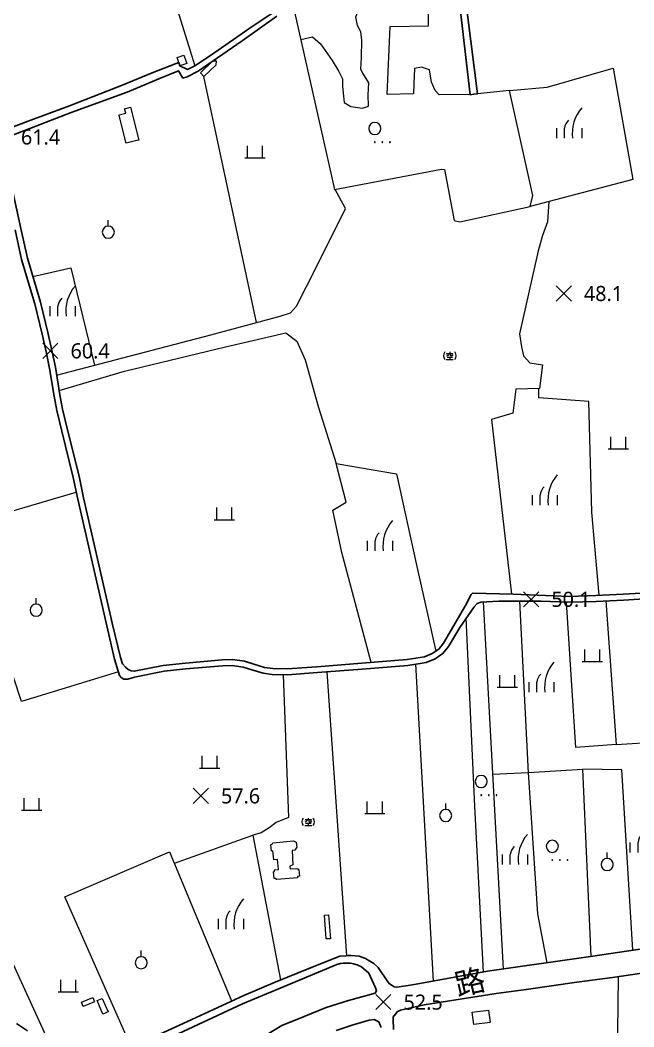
# Model space of a CAD drawing. Extents: x 219840 to 222438, y 2425093 to 2427865.
# Drawn here: x 221621.7 to 221925.8, y 2426125.6 to 2426624.9 of the extents above; entities that cross this region are included whole.
import ezdxf
from ezdxf.enums import TextEntityAlignment as Align

# ---------------------------------------------------------------- set-up
doc = ezdxf.new("R2010")
doc.units = 0
for name, color, linetype, lineweight in [('9310100', 7, 'Continuous', 20), ('9710500', 3, 'Continuous', 20), ('9720000', 3, 'Continuous', 20), ('9730200', 3, 'Continuous', 20), ('9730301', 3, 'Continuous', 20), ('9790103', 7, 'Continuous', 20)]:
    doc.layers.add(name, color=color, linetype=linetype, lineweight=lineweight)
for name, color, linetype in [('9420001', 1, 'Continuous'), ('9420801', 7, 'Continuous'), ('9810200', 7, 'Continuous')]:
    doc.layers.add(name, color=color, linetype=linetype)
doc.layers.add('9790201', color=34, linetype='145', lineweight=20, true_color=0xa55200)
doc.styles.add('LMP', font='Microsoft JhengHei.ttf')
doc.linetypes.add('145', pattern='A,0,-7.5,[10,base.shx,S=1,R=0,X=0,Y=0]', length=7.5)

# ---------------------------------------------------------------- blocks, each defined once
blk = doc.blocks.new('97200')
at = {"linetype": 'Continuous'}
for points in [[(6.25, 15, 0.214635), (1.75, 0)], [(-0.25, 9, 0.201941), (-2.25, 5)]]:
    blk.add_lwpolyline(points, format="xyb", dxfattribs=at)
for points in [[(-6.25, 5), (-6.25, 0)], [(-2.25, 0), (-2.25, 5)], [(6.25, 5), (6.25, 0)]]:
    blk.add_lwpolyline(points, dxfattribs=at)
blk = doc.blocks.new('97132')
at = {"linetype": 'Continuous'}
for points in [[(-3.2, 6.8, 1), (2.8, 6.8, 1)], [(-0.4, 0, 1), (0, 0, 1)], [(3.35, 0, 1), (3.75, 0, 1)], [(7.1, 0, 1), (7.5, 0, 1)]]:
    blk.add_lwpolyline(points, format="xyb", close=True, dxfattribs=at)
blk = doc.blocks.new('97331')
at = {"linetype": 'Continuous'}
blk.add_lwpolyline([(0, 3), (0, 6)], dxfattribs=at)
blk.add_lwpolyline([(-3, 0, 1), (3, 0, 1)], format="xyb", close=True, dxfattribs=at)
blk = doc.blocks.new('97320')
at = {"linetype": 'Continuous'}
for points in [[(-3.75, 0), (-3.75, 6)], [(3.75, 0), (3.75, 6)], [(-5, 0), (5, 0)]]:
    blk.add_lwpolyline(points, dxfattribs=at)
blk = doc.blocks.new('97913')
at = {"linetype": 'Continuous'}
for points in [[(-10, 8.7, 0.333333), (-10, -6.3)], [(10, -6.3, 0.333333), (10, 8.7)]]:
    blk.add_lwpolyline(points, format="xyb", dxfattribs=at)
for points in [[(-5.3, 6.5), (-5.5, 5.4), (-6.1, 3.7)], [(-1.7, 5.9), (-2.2, 3.7), (-3.9, 1.8), (-6.1, 0.7)], [(-5.4, 5.9), (6.4, 5.9), (4.4, 4)], [(0, 8.7), (0, 6.2)], [(1.1, 5.9), (1.1, 2.6), (1.6, 1.5), (5.8, 1.5), (6.3, 2.1), (6, 3.3)], [(-6.9, -6.3), (6.9, -6.3)], [(-5.3, -1.5), (5.5, -1.5)], [(0, -1.5), (0, -6.3)]]:
    blk.add_lwpolyline(points, dxfattribs=at)
blk = doc.blocks.new('98120')
at = {"linetype": 'Continuous'}
for points in [[(-3.75, -3.75), (3.75, 3.75)], [(-3.75, 3.75), (3.75, -3.75)]]:
    blk.add_lwpolyline(points, dxfattribs=at)

msp = doc.modelspace()

# ---------------------------------------------------------------- linework, layer by layer
at = {"layer": '9310100', "flags": 128}
for points in [[(221701.38, 2426602.34), (221700.9, 2426602.17), (221699.46, 2426606.39), (221702.86, 2426607.55), (221703.06, 2426606.98), (221704.31, 2426603.34), (221701.38, 2426602.34)], [(221718.72, 2426602.58), (221712.73, 2426596.88), (221711.06, 2426598.8), (221717.23, 2426604.64), (221718.83, 2426604.73), (221718.72, 2426602.58)], [(221679.46, 2426565.17), (221674.25, 2426563.86), (221670.8, 2426577.6), (221670.72, 2426577.92), (221674.01, 2426578.74), (221673.47, 2426580.91), (221676.38, 2426581.64), (221680.45, 2426565.42), (221679.46, 2426565.17)], [(221756.46, 2426212.99), (221756.92, 2426205.98), (221755.35, 2426205.3), (221755.44, 2426203.97), (221759.32, 2426204.16), (221759.37, 2426203.64), (221759.81, 2426203.65), (221760.13, 2426200.26), (221759.13, 2426200.09), (221759.23, 2426199.45), (221748.87, 2426198.69), (221748.08, 2426199.17), (221747.64, 2426199.12), (221747.28, 2426202.52), (221747.82, 2426202.63), (221747.83, 2426203.49), (221749.74, 2426203.6), (221749.3, 2426208.52), (221747.49, 2426208.36), (221747, 2426212.82), (221746.34, 2426212.78), (221745.92, 2426216.08), (221746.56, 2426216.18), (221746.96, 2426216.94), (221757.18, 2426217.9), (221758.51, 2426217.27), (221758.88, 2426214.68), (221757.87, 2426213.17), (221756.46, 2426212.99)], [(221775.53, 2426169.3), (221773.29, 2426169.26), (221772.48, 2426180.93), (221774.56, 2426181.12), (221775.53, 2426169.3)], [(221658.52, 2426138.04), (221652.98, 2426135.76), (221652.15, 2426137.89), (221657.76, 2426140.16), (221658.52, 2426138.04)], [(221665.37, 2426133.11), (221662.63, 2426131.89), (221659.88, 2426138.61), (221662.4, 2426139.58), (221665.37, 2426133.11)], [(221854.6, 2426127.7), (221846.56, 2426126.69), (221845.77, 2426132.92), (221853.82, 2426133.93), (221854.6, 2426127.7)]]:
    msp.add_lwpolyline(points, close=True, dxfattribs=at)
at = {"layer": '9420001', "flags": 128}
for points in [[(221840.24, 2426652.48), (221848.3, 2426588.27), (221846.54, 2426588.09), (221844.65, 2426587.89), (221836.72, 2426656.38)], [(221618.27, 2426571.87), (221628.28, 2426575.76), (221646.19, 2426582.33), (221672.83, 2426592.81), (221687.19, 2426598.69), (221698.95, 2426603.3), (221700.31, 2426603.9), (221700.9, 2426602.17), (221704.71, 2426600.43), (221708.21, 2426602.15), (221716.11, 2426607.36), (221736.62, 2426621.66), (221749.4, 2426630.16)], [(221748.86, 2426626.87), (221731.75, 2426614.68), (221709.94, 2426599.6), (221704.49, 2426596.67), (221702.39, 2426596.12), (221700.23, 2426599.65), (221690.37, 2426595.75), (221674.8, 2426589.17), (221646.99, 2426579.01), (221616.27, 2426567.17)], [(221614.99, 2426554.07), (221622.05, 2426521.48), (221625.33, 2426506.84), (221631.78, 2426484.94), (221635.45, 2426469.89), (221637.65, 2426460.29), (221639.15, 2426452.7), (221641.44, 2426438.97), (221642.78, 2426431.87), (221645.22, 2426421.7), (221650.94, 2426398.78), (221653.12, 2426387.93), (221660.38, 2426356.21), (221667.54, 2426325.12), (221671.37, 2426308.75), (221672.4, 2426305.69), (221673.91, 2426303.92), (221675.21, 2426302.78), (221676.71, 2426302.1), (221678.22, 2426301.94), (221692.6, 2426304.89), (221703.61, 2426306.04), (221721.76, 2426307.65), (221726.95, 2426307.73), (221732.91, 2426306.93), (221737.44, 2426305.51), (221742.85, 2426303.87), (221746.91, 2426303.27), (221754.07, 2426303.16), (221768.81, 2426304.22), (221790.96, 2426305.91), (221813.54, 2426307.77), (221822.08, 2426309.1), (221825.95, 2426310.73), (221829.17, 2426312.94), (221831.51, 2426315.84), (221842.49, 2426334.54), (221845.15, 2426340.09), (221845.83, 2426340.69), (221865.99, 2426340.24), (221893.89, 2426339.1), (221906.99, 2426339.59), (221920.6, 2426340.23), (221941.32, 2426341.42)], [(221941.47, 2426338.46), (221920.76, 2426337.27), (221907.12, 2426336.62), (221893.88, 2426336.14), (221879.89, 2426336.7), (221858.98, 2426336.72), (221850.04, 2426336.27), (221848.25, 2426335.62), (221846.67, 2426333.94), (221839.53, 2426323.65), (221833.95, 2426314.15), (221831.21, 2426310.75), (221827.38, 2426308.11), (221822.89, 2426306.22), (221813.89, 2426304.82), (221791.19, 2426302.96), (221769.03, 2426301.26), (221754.15, 2426300.2), (221746.67, 2426300.3), (221742.2, 2426300.97), (221736.57, 2426302.68), (221732.26, 2426304.02), (221726.77, 2426304.76), (221721.92, 2426304.69), (221703.89, 2426303.09), (221693.06, 2426301.95), (221678.37, 2426298.95), (221675.01, 2426297.95), (221673.04, 2426298.04), (221671.83, 2426298.83), (221670.96, 2426299.88), (221668.51, 2426307.94), (221664.65, 2426324.45), (221657.49, 2426355.55), (221650.22, 2426387.31), (221648.05, 2426398.12), (221642.34, 2426421), (221639.88, 2426431.24), (221638.52, 2426438.45), (221636.24, 2426452.17), (221634.75, 2426459.67), (221632.56, 2426469.21), (221628.91, 2426484.17), (221622.46, 2426506.1), (221619.16, 2426520.84)], [(221685.21, 2426119.28), (221704.68, 2426128.2), (221732.49, 2426141.23), (221748.12, 2426147.81), (221765.62, 2426154.88), (221780.16, 2426160.66), (221783.23, 2426160.89), (221784.3, 2426160.91), (221785.76, 2426160.91), (221787.71, 2426160.86), (221789.68, 2426160.64), (221792.9, 2426159.49), (221795.03, 2426158.25), (221796.93, 2426157.03), (221799.15, 2426155.09), (221803.84, 2426148), (221804.7, 2426146.94), (221806.01, 2426146.07), (221807.05, 2426145.43), (221808.37, 2426145.36), (221816.12, 2426146.47), (221853.36, 2426153.16), (221905.56, 2426160.65), (221948.92, 2426167.1)], [(221743.72, 2426121.71), (221751.44, 2426126.24), (221762.52, 2426130.77), (221773.43, 2426135.14), (221784.47, 2426138.64), (221797.57, 2426142.29), (221798.32, 2426143.43), (221797.89, 2426144.87), (221796.97, 2426146.76), (221794.5, 2426152.2), (221790.84, 2426155.38), (221788.66, 2426156.4), (221786.92, 2426156.92), (221785.41, 2426157.19), (221784.16, 2426157.26), (221781.87, 2426157.16), (221780.4, 2426156.95), (221778.73, 2426156.5), (221758.5, 2426148.04), (221731.87, 2426137.03), (221695.13, 2426119.89)], [(221934.2, 2426152.89), (221915.34, 2426150.12), (221897.53, 2426147.7), (221872.42, 2426144.14), (221857.65, 2426142.06), (221821.96, 2426136.49), (221810.15, 2426133.91), (221808.51, 2426133.11), (221807.27, 2426131.21), (221806.59, 2426130.67), (221806.58, 2426129.44), (221806.66, 2426124.31)], [(221619.83, 2426127.24), (221625.28, 2426123.61)], [(221800.65, 2426125.35), (221799.4, 2426128.09), (221797.19, 2426129.25), (221794.74, 2426128.86), (221786.67, 2426126.6), (221778.31, 2426123.83)]]:
    msp.add_lwpolyline(points, dxfattribs=at)
at = {"layer": '9790201', "flags": 128}
for points in [[(221844.63, 2426588.03), (221829.38, 2426587.84), (221827.39, 2426590.04), (221825.48, 2426594.06), (221824.64, 2426600.28), (221820.61, 2426601.49), (221817.06, 2426600.82), (221816.88, 2426593.38), (221816.57, 2426588.27), (221803.58, 2426588.05), (221805.14, 2426621.66), (221824.01, 2426622.09), (221823.89, 2426651.7), (221826.63, 2426693.12), (221827.62, 2426696.83), (221828.86, 2426697.87), (221837.96, 2426696.58), (221840.92, 2426696.84), (221841.84, 2426703.75), (221846.55, 2426726.37), (221845.23, 2426728.89), (221840.54, 2426728.26), (221826.09, 2426723.17), (221819.25, 2426721.5), (221816.83, 2426723.12), (221799.76, 2426778.81), (221784.16, 2426846.42), (221824.58, 2426854.12), (221826.55, 2426855.63), (221827.8, 2426860.34)], [(221721.78, 2426698.67), (221709.71, 2426701.21), (221708.01, 2426701.43), (221703.53, 2426702.02), (221682.09, 2426698.27), (221678.77, 2426697.4), (221708.21, 2426602.15)], [(221760.74, 2426615.33), (221766.56, 2426616.51), (221770.58, 2426613.15), (221776.27, 2426604.92), (221779.59, 2426599.39), (221781.4, 2426595.76), (221781.39, 2426591.97), (221782.25, 2426584.03), (221785.59, 2426582), (221791.43, 2426581.13), (221794.3, 2426582.21), (221794.13, 2426587.8), (221794.53, 2426593.85), (221791.46, 2426598.6), (221790.59, 2426600.38), (221790.86, 2426606.3), (221791, 2426615.01), (221790.46, 2426619.14), (221788.81, 2426622.19), (221788.14, 2426626.54), (221789.68, 2426630.33), (221790.84, 2426634.66), (221790.35, 2426635.55), (221784.58, 2426635.56), (221770.93, 2426632.99), (221767.43, 2426633.79), (221765.6, 2426635.82), (221765.94, 2426640.6), (221773.81, 2426645.13), (221801.52, 2426652.77), (221810.02, 2426655.61), (221812.08, 2426657.65), (221808.36, 2426678.04), (221805.34, 2426684.14), (221799.11, 2426685.21), (221784.62, 2426682.86), (221780.92, 2426678.4), (221779.62, 2426672.78), (221777.01, 2426663.6), (221772.65, 2426657.86), (221768.94, 2426653.51), (221764.56, 2426650.89), (221751.09, 2426647.44), (221743.83, 2426645.26)], [(221757.16, 2426631.17), (221777.54, 2426540.87), (221830.46, 2426550.99), (221831.99, 2426550.79), (221836.84, 2426525.57), (221839.6, 2426524.88), (221874.39, 2426532.42), (221875.72, 2426537.89), (221864.16, 2426590.04), (221848.3, 2426588.27)], [(221864.16, 2426590.04), (221882.95, 2426591.57), (221915.61, 2426601), (221925.26, 2426545.78), (221874.39, 2426532.42)], [(221738.79, 2426474.85), (221712.73, 2426596.88)], [(221639.79, 2426448.86), (221716.17, 2426468.76), (221750.49, 2426478), (221755.74, 2426479.78), (221758.69, 2426483.05), (221768.4, 2426502.23), (221782.89, 2426531.53), (221777.86, 2426540.93)], [(221883.77, 2426534.88), (221883.11, 2426524.79), (221880.56, 2426517.98), (221878.47, 2426510.41), (221869.24, 2426469.27), (221870.16, 2426462.8), (221871.14, 2426458.32), (221874.26, 2426454.86), (221880.57, 2426453.93), (221879.05, 2426442.23), (221867.43, 2426441.85), (221865.85, 2426430.01), (221855.33, 2426426.8), (221865.22, 2426340.25)], [(221627.99, 2426497.79), (221646.89, 2426502)], [(221646.89, 2426502), (221658.59, 2426453.76)], [(221371.14, 2426483.44), (221378.09, 2426443.54), (221379.37, 2426434.77), (221340.13, 2426420.82), (221339.85, 2426417.96), (221356.17, 2426320.4), (221384.02, 2426326.11), (221422.65, 2426334.65), (221440.68, 2426298.22), (221482.33, 2426312.51), (221517.85, 2426323.77), (221543.24, 2426329.95), (221548.39, 2426329.74), (221558.88, 2426303.41), (221570.13, 2426284.88), (221572.04, 2426279.6), (221572.7, 2426276.32), (221572.98, 2426268.8), (221572.12, 2426263), (221570.56, 2426257.8), (221542.87, 2426236.51), (221538.52, 2426232.95), (221577.95, 2426162.65), (221609.97, 2426174.39), (221637.09, 2426115.39)], [(221641.08, 2426441.13), (221673.46, 2426450.74), (221723.5, 2426462.82), (221753.39, 2426469.79), (221758.83, 2426465.7), (221762.96, 2426456.37), (221769.56, 2426432.73), (221778.35, 2426404.94), (221808.18, 2426399.82), (221818.23, 2426353.86), (221827.64, 2426311.89)], [(221908.73, 2426339.67), (221905.04, 2426380.86), (221903.5, 2426435.78), (221878.71, 2426437.48), (221878.78, 2426442.22)], [(221795.68, 2426306.3), (221781.1, 2426360.8), (221776.59, 2426381.92), (221783.27, 2426385.74), (221778.35, 2426404.94)], [(221670.44, 2426301.6), (221622.37, 2426286.92), (221602.3, 2426347.75), (221594.29, 2426374.53), (221649.52, 2426390.8)], [(221851.17, 2426336.33), (221861.02, 2426154.26)], [(221873.57, 2426251.66), (221869.34, 2426336.71)], [(221897.15, 2426264.11), (221892.54, 2426336.19)], [(221911.91, 2426336.85), (221917.01, 2426265.62)], [(221846.98, 2426235.06), (221842.81, 2426328.38)], [(221817.58, 2426305.39), (221826.36, 2426148.31)], [(221752.05, 2426300.23), (221754.75, 2426229.48), (221748.65, 2426226.99), (221745.11, 2426224.35), (221741.23, 2426221.87), (221737.09, 2426220.69)], [(221783.64, 2426160.89), (221773.84, 2426301.63)], [(221917.01, 2426265.62), (221897.15, 2426264.11)], [(221917.01, 2426265.62), (221937.98, 2426267), (221938.22, 2426255.04), (221943.59, 2426166.3)], [(221873.57, 2426251.66), (221855.8, 2426250.79)], [(221882.86, 2426157.39), (221878.24, 2426181.57), (221873.57, 2426251.75), (221900.31, 2426253.32), (221904.49, 2426160.49)], [(221919.91, 2426253.12), (221900.31, 2426253.32)], [(221925.31, 2426163.58), (221919.91, 2426253.12)], [(221851.26, 2426152.79), (221846.98, 2426235.06)], [(221698.14, 2426206.75), (221737.09, 2426220.69)], [(221737.09, 2426220.69), (221750.7, 2426148.85)], [(221643.83, 2426190.07), (221695.79, 2426212.41)], [(221695.79, 2426212.41), (221726.5, 2426138.43)], [(221676.69, 2426115.66), (221643.83, 2426190.07)], [(222013.47, 2425988.37), (221977.26, 2425983.6), (221951.81, 2425982.6), (221951.58, 2425999.21), (221925.64, 2425999.2), (221923.81, 2426037.95), (221920.11, 2426070.68), (221917.4, 2426082.03), (221918.31, 2426150.56)]]:
    msp.add_lwpolyline(points, dxfattribs=at)

# ---------------------------------------------------------------- block references
at = {"layer": '9710500'}
for p in [(221797.67, 2426564.32), (221850.43, 2426240.46), (221885.64, 2426208.33)]:
    msp.add_blockref('97132', p, dxfattribs=at)
at = {"layer": '9720000'}
for p in [(221893.76, 2426566.31), (221642.7, 2426478), (221881.67, 2426384.35), (221799.92, 2426361.64), (221880.01, 2426291.51), (221930.16, 2426212.07), (221866.86, 2426206.05), (221726.07, 2426174.1)]:
    msp.add_blockref('97200', p, dxfattribs=at)
at = {"layer": '9730200'}
for p in [(221738.1, 2426556.55), (221918.14, 2426412.2), (221722.87, 2426377.11), (221905.27, 2426306.8), (221863.12, 2426294.02), (221715.66, 2426253.97), (221627.39, 2426233.03), (221797.48, 2426231.38), (221645.58, 2426142.9)]:
    msp.add_blockref('97320', p, dxfattribs=at)
at = {"layer": '9730301'}
for p in [(221665.4, 2426519.74), (221629.66, 2426332.28), (221832.6, 2426230.4), (221912.64, 2426206.15), (221681.73, 2426157.39)]:
    msp.add_blockref('97331', p, dxfattribs=at)
at = {"layer": '9790103', "xscale": 0.25, "yscale": 0.25, "zscale": 0.25}
for p in [(221834.59, 2426458.12), (221764.49, 2426226.96)]:
    msp.add_blockref('97913', p, dxfattribs=at)
at = {"layer": '9810200'}
for p in [(221891.12, 2426489.29, 48.12), (221636.7, 2426460.85, 60.4), (221874.95, 2426337.64, 50.08), (221711.25, 2426240.16, 57.59), (221801.72, 2426137.88, 52.48)]:
    msp.add_blockref('98120', p, dxfattribs=at)

# ---------------------------------------------------------------- texts
at = {"layer": '9420801', "style": 'LMP'}
msp.add_text('路', height=11, rotation=13.1952, dxfattribs=at).set_placement((221844.55, 2426147.83), align=Align.MIDDLE_CENTER)
at = {"layer": '9810200', "style": 'LMP'}
for s, p in [('61.4', (221622.12, 2426566.92, 61.39)), ('48.1', (221901.12, 2426489.29, 48.12)), ('60.4', (221646.7, 2426460.85, 60.4)), ('50.1', (221884.95, 2426337.64, 50.08)), ('57.6', (221721.25, 2426240.16, 57.59)), ('52.5', (221811.72, 2426137.88, 52.48))]:
    msp.add_text(s, height=7.5, dxfattribs=at).set_placement(p, align=Align.MIDDLE_LEFT)

doc.saveas('drawing.dxf')
